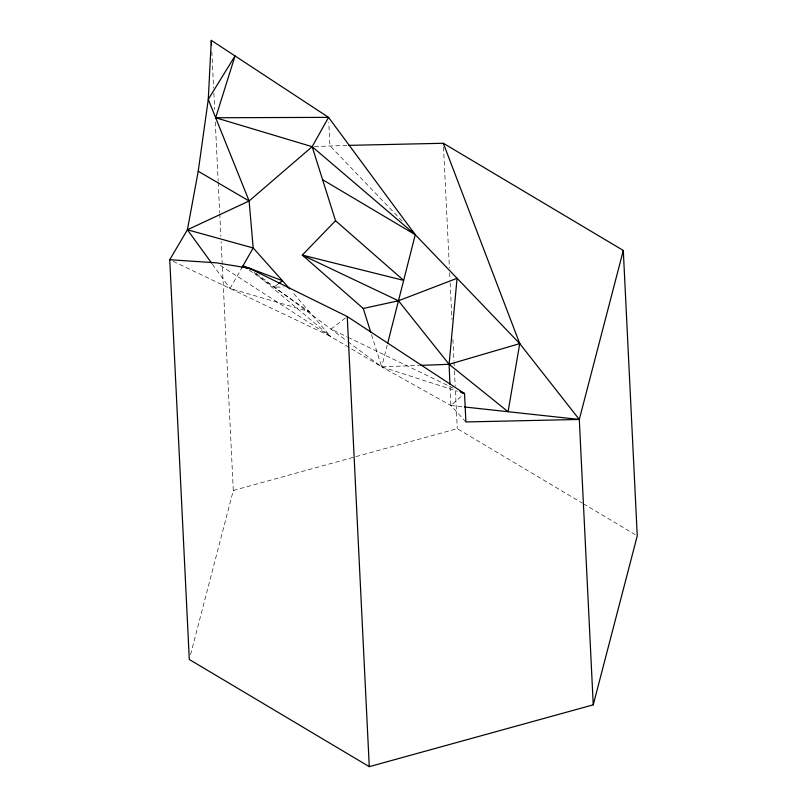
<?xml version="1.0" encoding="UTF-8"?>
<svg xmlns="http://www.w3.org/2000/svg" width="807" height="807" viewBox="0 0 807 807"><rect width="100%" height="100%" fill="white"/><g stroke="black" fill="none" stroke-linecap="round" stroke-linejoin="round"><path stroke-width="0.61" stroke-dasharray="4.04 3.03" d="M465.911 421.95L450.851 405.497L381.671 366.842L387.168 345.225M190.563 654.608L233.304 490.474L221.128 241.525M249.171 270.083L309.232 311.643L230.045 288.462L241.757 267.964M450.054 386.765L450.851 405.497L462.704 395.137M345.346 318.008L331.001 329.125L346.849 336.771M277.719 284.316L273.886 287.181L283.368 287.07M233.304 490.474L457.276 428.658L582.291 503.104M314.538 146.561L347.585 145.391M220.442 265.523L330.356 336.287L381.671 366.842L419.126 365.43M450.851 405.497L464.539 406.98M347.898 341.704L381.671 366.842L457.418 391.254M173.162 261.347L330.356 336.287L292.174 291.751M347.978 337.316L453.211 388.086M583.37 503.75L635.099 534.557M256.192 273.442L346.899 340.958M253.902 272.181L330.356 336.287M402.209 221.098L329.942 145.774L328.792 122.311M212.402 264.182L230.045 288.462M371.513 334.673L381.671 366.842M443.507 147.045L449.408 267.742M449.66 272.766L449.903 277.8M450.145 282.823L451.93 319.279M452.919 339.394L453.958 360.769M454.018 362.03L454.21 365.803M454.452 370.827L455.188 385.917M455.43 390.941L457.276 428.658M211.838 51.668L213.623 88.124M213.875 93.158L214.672 109.5M215.287 122.079L218.172 181.172M218.233 182.432L219.716 212.604M219.776 213.865L220.886 236.491"/><path stroke-width="1.21" d="M387.784 342.824L415.262 234.716L328.56 117.368L211.293 40.35L208.277 99.352L198.229 171.255L187.406 229.783L169.742 259.723L189.302 659.47L369.273 766.65L593.246 704.834L637.258 535.838L623.297 250.463L443.325 143.273L348.836 145.361M443.325 143.273L519.738 343.621L508.077 411.711L449.096 364.3L398.466 300.779L302.282 255.093L335.541 220.715L312.168 146.682L328.56 117.368L215.671 117.751L235.029 55.945L208.277 99.352L249.121 200.983L253.186 247.951L241.757 267.964M593.246 704.834L579.295 419.458L623.297 250.463M211.666 263.173L187.406 229.783L249.121 200.983L312.168 146.682L415.262 234.716L322.588 179.699M278.677 283.6L282.5 280.735L242.988 265.806L247.103 268.66M169.742 259.723L216.215 262.81L249.121 268.176L347.252 316.526L464.519 393.544L465.911 421.95L579.295 419.458L519.738 343.621L449.096 364.3L420.376 365.379M335.541 220.715L403.651 280.382L302.282 255.093L363.241 308.466L398.466 300.779L457.065 278.284L449.096 364.3L449.943 384.273M464.539 406.98L579.295 419.458M187.406 229.783L253.186 247.951L289.733 288.906M215.671 117.751L312.168 146.682M460.968 392.404L464.519 393.544L460 391.365M198.229 171.255L249.121 200.983M249.121 268.176L251.138 269.679M411.782 231.084L519.738 343.621M363.241 308.466L370.766 332.292M347.252 316.526L369.273 766.65M211.293 40.35L211.535 45.384"/></g></svg>
